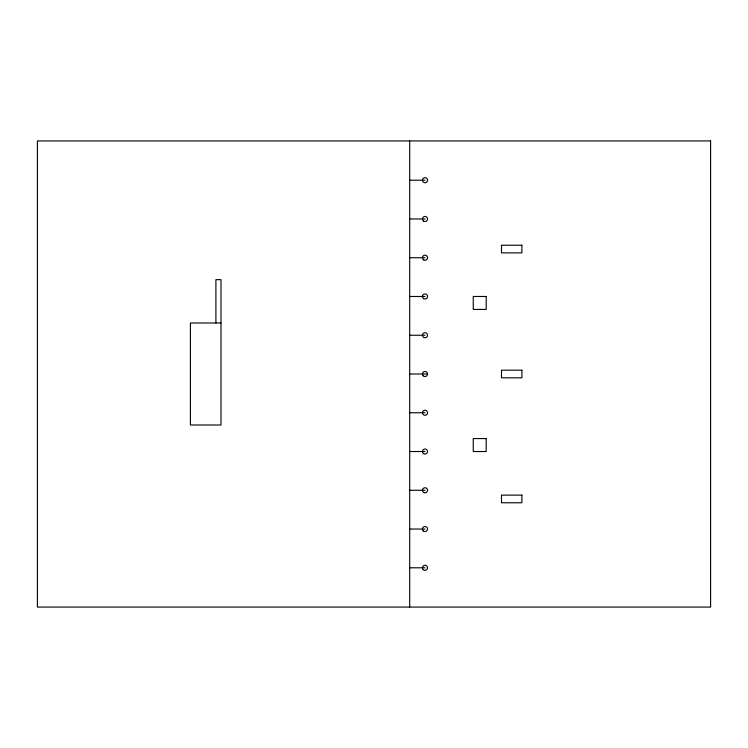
<?xml version="1.0" encoding="UTF-8"?>
<svg xmlns="http://www.w3.org/2000/svg" width="748" height="748" viewBox="0 0 748 748"><rect width="100%" height="100%" fill="white"/><g stroke="black" fill="none" stroke-linecap="round" stroke-linejoin="round"><path stroke-width="1.12" d="M409.698 180.203L425.004 180.203M409.698 218.958L425.004 218.958M409.698 257.723L425.004 257.723M409.698 296.479L425.004 296.479M220.997 322.996L190.403 322.996L190.403 425.004L220.997 425.004L220.997 279.649L215.901 279.649L215.901 322.996M409.698 335.244L425.004 335.244M409.698 374L427.547 374M409.698 412.756L425.004 412.756M409.698 451.521L425.004 451.521M409.698 490.277L425.004 490.277M409.698 529.042L425.004 529.042M409.698 567.797L425.004 567.797M409.698 140.933L409.698 607.067M422.517 334.674L422.452 335.338A2.553 2.553 0 0 0 426.164 337.507A2.553 2.553 0 0 0 426.566 333.225A2.553 2.553 0 0 0 422.517 334.674M710.6 140.933L37.4 140.933L37.4 607.067L710.6 607.067L710.6 140.933M521.898 245.222L501.497 245.222L501.497 252.871L521.898 252.871L521.898 245.222M486.2 296.479L473.25 296.479L473.25 309.438L486.2 309.438L486.2 296.479M521.898 370.176L501.497 370.176L501.497 377.824L521.898 377.824L521.898 370.176M486.2 438.562L473.25 438.562L473.25 451.521L486.2 451.521L486.2 438.562M521.898 495.129L501.497 495.129L501.497 502.778L521.898 502.778L521.898 495.129M422.508 413.279L422.452 412.616A2.553 2.553 0 0 1 426.21 410.512A2.553 2.553 0 0 1 426.528 414.803A2.553 2.553 0 0 1 422.508 413.279M422.48 180.577L422.47 179.903A2.553 2.553 0 0 1 426.332 178.024A2.553 2.553 0 0 1 426.407 182.325A2.553 2.553 0 0 1 422.48 180.577M423.2 375.805A2.553 2.553 0 0 0 427.463 374.664A2.553 2.553 0 0 0 424.34 371.541A2.553 2.553 0 0 0 423.2 375.805M423.723 298.686A2.553 2.553 0 0 0 427.547 296.479A2.553 2.553 0 0 0 423.723 294.273A2.553 2.553 0 0 0 423.723 298.686M423.723 259.93A2.553 2.553 0 0 0 427.547 257.723A2.553 2.553 0 0 0 423.723 255.507A2.553 2.553 0 0 0 423.723 259.93M423.723 221.165A2.553 2.553 0 0 0 427.547 218.958A2.553 2.553 0 0 0 423.723 216.752A2.553 2.553 0 0 0 423.723 221.165M423.723 453.727A2.553 2.553 0 0 0 427.547 451.521A2.553 2.553 0 0 0 423.723 449.314A2.553 2.553 0 0 0 423.723 453.727M423.723 492.493A2.553 2.553 0 0 0 427.547 490.277A2.553 2.553 0 0 0 423.723 488.07A2.553 2.553 0 0 0 423.723 492.493M423.2 530.846A2.553 2.553 0 0 0 427.463 529.696A2.553 2.553 0 0 0 424.34 526.573A2.553 2.553 0 0 0 423.2 530.846M423.2 569.602A2.553 2.553 0 0 0 427.463 568.461A2.553 2.553 0 0 0 424.34 565.338A2.553 2.553 0 0 0 423.2 569.602"/></g></svg>
